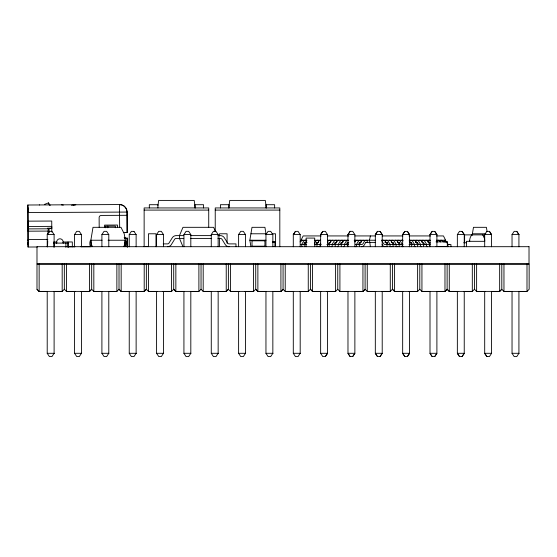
<?xml version="1.0" encoding="UTF-8"?>
<svg xmlns="http://www.w3.org/2000/svg" width="557" height="557" viewBox="0 0 557 557"><rect width="100%" height="100%" fill="white"/><g stroke="black" fill="none" stroke-linecap="round" stroke-linejoin="round"><path stroke-width="0.84" d="M125.381 232.541L127.219 232.534L127.107 212.064A7.54 7.54 0 0 0 119.532 204.558L27.85 205.004L27.871 210.121M119.428 204.628L119.658 227.402M47.846 234.406L48.215 229.547L49.079 228.481L51.773 228.467L51.766 226.372L28.066 226.483L27.989 211.479M157.958 205.429L158.675 200.409L194.198 200.409L195.27 207.942M228.683 207.942L229.763 200.409L265.285 200.409L266.364 207.942M92.58 246.159L90.854 246.159L90.854 240.234L93.012 227.319L120.994 227.319L124.225 233.78L125.304 240.234L125.304 246.159L123.577 246.159M124.225 246.695L125.304 240.234C126.801 240.701 126.585 246.361 125.339 246.695M250.928 246.695L249.849 240.234L252.001 227.319L264.923 227.319L266.135 234.588M472.127 235.395L473.478 227.319L486.393 227.319L487.069 231.357M370.384 235.931L369.493 240.234L370.384 246.695M47.721 240.944L47.554 246.932M300.989 241.675L300.989 240.234L303.14 235.931L321.243 235.931M303.468 244.864A5.382 3.808 -90 0 0 303.649 244.544L304.338 243.249A2.151 1.525 -90 0 1 305.556 242.392M315.645 244.864A5.382 3.808 -90 0 0 315.833 244.544L316.515 243.249A2.151 1.525 -90 0 1 317.734 242.392M327.822 244.864A5.382 3.808 -90 0 0 328.01 244.544L328.693 243.249A2.151 1.525 -90 0 1 329.911 242.392M300.091 241.926L300.223 241.703A4.31 3.043 90 0 1 302.277 240.248L302.479 240.234M320.721 243.221L320.588 243.444A3.231 2.284 -90 0 1 319.05 244.53L314.552 244.544M327.495 241.926L327.62 241.703A4.31 3.043 -90 0 1 329.674 240.248L329.883 240.234M332.926 240.234L332.724 240.248A4.31 3.043 90 0 0 330.67 241.703L329.723 243.444A3.231 2.284 -90 0 1 328.184 244.53L327.982 244.544M339.018 240.234L338.809 240.248A4.31 3.043 90 0 0 336.755 241.703L335.815 243.444A3.231 2.284 -90 0 1 334.277 244.53L334.068 244.544M345.103 240.234L344.901 240.248A4.31 3.043 90 0 0 342.847 241.703L341.901 243.444A3.231 2.284 -90 0 1 340.362 244.53L340.16 244.544M348.125 243.221L347.993 243.444A3.231 2.284 -90 0 1 346.454 244.53L346.245 244.544M354.9 241.926L355.025 241.703A4.31 3.043 90 0 1 357.079 240.248L357.288 240.234M47.213 246.716L47.213 234.567L49.371 231.336L51.954 231.336L54.106 234.567L54.106 246.716M74.561 246.716L74.561 234.567L76.713 231.336L79.296 231.336L81.447 234.567L81.447 246.716M101.903 246.716L101.903 234.567L104.055 231.336L106.638 231.336L108.789 234.567L108.789 246.716M129.245 234.629L131.396 231.336L133.979 231.399M156.587 246.716L156.587 234.567L158.738 231.336L161.321 231.336L163.473 234.567L163.473 246.716M183.928 246.716L183.928 234.567L186.08 231.336L188.663 231.336L190.814 234.567L190.814 246.716M211.27 246.716L211.27 234.567L213.422 231.336L216.005 231.336L218.156 234.567L218.156 246.716M238.612 246.716L238.612 234.567L240.763 231.336L243.346 231.336L245.498 234.567L245.498 246.716M265.954 246.716L265.954 234.567L268.105 231.336L270.688 231.336L272.846 234.567L272.846 246.716M293.295 246.779L293.295 234.567L295.447 231.336M293.295 234.629L295.447 231.399L298.03 231.336L300.188 234.629M320.637 246.716L320.637 234.567L322.788 231.336M320.637 234.629L322.788 231.399L325.372 231.336L327.53 234.629M347.979 246.716L347.979 234.567L350.13 231.336L352.72 231.336L354.872 234.629M347.979 234.629L350.13 231.399M375.321 246.716L375.321 234.567L377.479 231.336L380.062 231.399L382.213 234.629M375.321 234.629L377.479 231.399M402.662 246.716L402.662 234.567L404.821 231.336M402.662 234.629L404.821 231.399L407.404 231.399L409.555 234.629M325.372 356.529L327.53 353.298L320.637 353.298L322.788 356.591L325.372 356.529L327.53 353.361L327.53 291.402M430.004 246.716L430.004 234.567L432.162 231.336L434.745 231.399L436.897 234.629M430.004 234.629L432.162 231.399M352.72 356.529L354.872 353.298L347.979 353.298L350.13 356.529L352.72 356.529L354.872 353.361L354.872 291.402M457.353 234.629L459.504 231.336L462.087 231.399L464.239 234.629M380.062 356.529L382.213 353.298L375.321 353.298L377.479 356.529L380.062 356.591L382.213 353.361L382.213 291.402M484.694 246.716L484.694 234.567L486.846 231.336M407.404 356.529L409.555 353.298L402.662 353.298L404.821 356.529L407.404 356.529L409.555 353.361L409.555 291.402M512.036 234.629L514.188 231.336L516.771 231.399L518.922 234.629M434.745 356.529L436.897 353.298L430.004 353.298L432.162 356.529L434.745 356.591L436.897 353.361L436.897 291.402M462.087 356.529L464.239 353.298L457.353 353.298L459.504 356.529L462.087 356.591L464.239 353.361L464.239 291.402M64.334 264.06L64.334 289.25L62.182 291.464L53.646 291.464M66.485 264.06L66.485 291.402L89.524 291.402L91.675 289.25L91.675 264.06M119.017 264.06L119.017 289.25L121.168 291.402L144.207 291.402L146.359 289.25L146.359 264.06M201.042 264.06L201.042 289.25L198.891 291.464L190.355 291.464M203.194 264.06L203.194 291.402L226.233 291.402L228.384 289.25L228.384 264.06M255.726 264.06L255.726 289.25L257.877 291.402L280.916 291.402L283.067 289.25L283.067 264.06M337.751 264.06L337.751 289.25L335.599 291.464L327.07 291.464M339.909 264.06L339.909 291.402L362.941 291.402L365.1 289.25L365.1 264.06M419.783 264.06L419.783 289.25L417.625 291.464L409.096 291.464M421.934 264.06L421.934 291.402L444.973 291.402L447.125 289.25L447.125 264.06M472.315 264.06L472.315 291.402L449.276 291.402L447.125 289.25L444.973 291.464L436.437 291.464M474.467 264.06L474.467 289.25L472.315 291.464L463.779 291.464M476.618 264.06L476.618 291.402L499.657 291.402L501.808 289.25L501.808 264.06M44.393 204.419L48.501 202.88A6.461 6.461 0 0 0 50.046 205.22M71.498 205.234L75.815 204.767M305.528 240.234L305.32 240.248A4.31 3.043 -90 0 0 303.266 241.703L302.319 243.444A3.231 2.284 -90 0 1 300.78 244.53L300.578 244.544M314.454 240.248L320.54 240.248A4.31 3.043 90 0 0 318.493 241.703L317.546 243.444A3.231 2.284 -90 0 1 316.007 244.53L315.798 244.544M317.706 240.234L317.497 240.248A4.31 3.043 -90 0 0 315.443 241.703L314.503 243.444A3.231 2.284 -90 0 1 314.378 243.625M335.975 240.234L335.767 240.248A4.31 3.043 -90 0 0 333.713 241.703L332.766 243.444A3.231 2.284 -90 0 1 331.227 244.53L326.868 244.544M342.061 240.234L341.859 240.248A4.31 3.043 -90 0 0 339.805 241.703L338.858 243.444A3.231 2.284 -90 0 1 337.319 244.53L332.195 244.544L332.195 246.695M348.153 240.234L347.944 240.248A4.31 3.043 -90 0 0 345.89 241.703L344.95 243.444A3.231 2.284 -90 0 1 343.411 244.53L338.287 244.544L338.287 246.695M360.33 240.234L360.121 240.248A4.31 3.043 -90 0 0 358.067 241.703L357.128 243.444A3.231 2.284 -90 0 1 355.589 244.53L355.38 244.544M363.373 240.234L363.171 240.248A4.31 3.043 90 0 0 361.117 241.703L360.17 243.444A3.231 2.284 -90 0 1 358.631 244.53L358.429 244.544M366.422 240.234L366.214 240.248A4.31 3.043 -90 0 0 364.16 241.703L363.213 243.444A3.231 2.284 -90 0 1 361.674 244.53L356.557 244.544L356.557 246.695M303.621 244.544L303.83 244.53A3.231 2.284 -90 0 0 305.368 243.444L306.308 241.703A4.31 3.043 90 0 1 306.649 241.237M102.049 240.234L90.854 240.234C89.517 240.408 89.412 246.34 90.805 246.695M39.317 204.948L39.547 204.948M27.996 212.551L127.107 212.064L126.704 212.057M127.128 215.294L101.277 215.42A2.151 2.151 0 0 0 99.132 217.585L99.188 227.284M28.038 221.15L51.745 221.038L51.794 231.97M105.649 226.177L105.656 227.792L105.642 226.177L115.334 226.128L115.341 227.743M47.463 228.189L51.794 228.168M28.073 229.568L28.073 228.899L48.772 228.795M28.08 231.183L47.832 231.085M123.626 232.548L127.219 232.534M28.122 239.482L47.874 239.385M53.465 242.051L56.696 242.037A3.231 3.231 0 0 1 59.912 238.793A3.231 3.231 0 0 1 63.157 242.01L63.164 243.082M124.838 241.703L127.268 241.689L127.302 247.078M53.472 243.131L68.024 243.061L68.045 247.371M124.845 242.782L127.275 242.768M28.024 240.325L28.066 247.023L37.423 246.981M68.045 246.828L74.923 246.8M80.96 246.765L90.443 246.723M56.703 243.117L56.689 242.037L56.703 243.033M144.138 210.093L208.729 210.093M215.232 210.093L279.816 210.093M486.846 231.399L489.429 231.336L491.58 234.567L491.58 246.779M250.928 233.78L265.995 233.78M272.164 233.78L275.513 233.78L275.513 246.695M472.399 233.78L485.795 233.78M47.213 234.567L54.106 234.567M74.561 234.567L81.447 234.567M101.903 234.567L108.789 234.567M156.587 234.567L163.473 234.567M183.928 234.567L190.814 234.567M211.27 234.567L218.156 234.567M238.612 234.567L245.498 234.567M265.954 234.567L272.846 234.567M293.295 234.567L300.188 234.567L300.188 246.716M320.637 234.567L327.53 234.567L327.53 246.716M347.979 234.567L354.872 234.567L354.872 246.716M375.321 234.567L382.213 234.567L382.213 246.716M402.662 234.567L409.555 234.567L409.555 246.716M430.004 234.567L436.897 234.567L436.897 246.716M464.239 246.716L464.239 234.567L457.353 234.567L457.353 246.779M484.694 234.567L491.58 234.567M518.922 246.779L518.922 234.567L512.036 234.567L512.036 246.779M183.754 235.611L175.866 235.625A4.79 4.79 0 0 0 172.426 237.547L168.91 243.2A1.72 1.72 0 0 1 167.678 243.889L163.194 243.896M190.605 235.611L211.152 235.611M217.961 235.611L220.753 235.625A4.79 4.79 0 0 1 224.193 237.547L227.709 243.2A1.72 1.72 0 0 0 228.941 243.889L235.987 243.896L235.987 246.695M327.279 235.931L348.835 235.931M354.865 235.931L375.383 235.931M382.248 235.931L402.941 235.931M408.97 235.931L430.526 235.931M436.563 235.931L443.456 235.931L445.614 240.234L445.614 241.675M124.399 238.083L127.63 238.083L127.63 246.695M183.754 238.41L176.277 238.41A1.984 1.984 0 0 0 174.585 239.35L171.375 244.551A4.519 4.519 0 0 1 167.532 246.695M190.605 238.41L211.152 238.41M217.947 238.41L220.342 238.41A1.984 1.984 0 0 1 222.034 239.35L225.244 244.551A4.519 4.519 0 0 0 229.087 246.695M108.079 240.234L125.304 240.234M249.849 240.234L265.995 240.234M300.989 240.234L307.004 240.234M327.627 240.234L348.181 240.234M354.161 240.234L375.411 240.234M381.399 240.234L402.885 240.234M409.402 240.234L430.387 240.234M436.368 240.234L445.614 240.234M252.001 240.805L264.923 240.805M272.582 241.849L275.276 241.849L275.276 246.695M436.02 241.849L447.536 241.849L447.536 246.695M272.582 242.065L275.061 242.065L275.061 246.479L272.798 246.479M304.031 242.392L307.004 242.392M316.46 242.392L318.493 242.392M329.152 242.392L330.67 242.392M334.987 242.392L336.762 242.392M341.023 242.392L342.854 242.392M347.067 242.392L348.786 242.392M359.14 242.392L361.117 242.392L361.117 240.234M365.684 242.392L375.411 242.392M384.838 242.392L387.763 242.392M393.089 242.392L391.564 242.392L391.564 240.234M399.453 242.392L397.656 242.392L397.656 240.234M409.381 242.392L411.108 242.392M415.418 242.392L417.144 242.392M430.081 242.392L428.103 242.392L428.103 240.234M463.696 242.755L466.327 242.755M306.67 244.544L301.748 244.544L301.748 246.695M321.264 244.544L320.017 244.544L320.017 246.695M348.668 244.544L344.372 244.544L344.372 246.695M252.001 246.194L264.923 246.194M144.138 246.479L148.447 246.479M217.815 246.479L219.535 246.479M436.02 246.479L447.32 246.479L447.32 242.065L444.305 241.849M518.463 291.464L526.999 291.464L529.15 289.25L529.15 264.06L36.992 264.06L36.992 289.313L39.143 291.402L62.182 291.402L62.182 264.06M173.7 264.06L173.7 289.25L175.852 291.402L198.891 291.402L198.891 264.06M310.409 264.06L310.409 289.25L312.568 291.402L335.599 291.402L335.599 264.06M392.441 264.06L392.441 289.25L394.593 291.402L417.625 291.402L417.625 264.06M47.672 291.464L39.143 291.464L36.992 289.313M75.014 291.464L66.485 291.464L64.334 289.25M80.988 291.464L89.524 291.464L91.675 289.313L93.827 291.464L102.356 291.464M108.33 291.464L116.866 291.464L119.017 289.25L121.168 291.464L129.704 291.464M135.671 291.464L144.207 291.464L146.359 289.313L148.51 291.464L157.046 291.464M163.013 291.464L171.549 291.464L173.7 289.25L175.852 291.464L184.388 291.464M211.73 291.464L203.194 291.464L201.042 289.25M217.703 291.464L226.233 291.464L228.384 289.313L230.535 291.464L239.071 291.464M245.045 291.464L253.574 291.464L255.726 289.25L257.877 291.464L265.557 291.464M272.387 291.464L280.916 291.464L283.067 289.313L285.226 291.464L293.755 291.464M299.729 291.464L308.258 291.464L310.409 289.25L312.568 291.464L321.097 291.464M348.438 291.464L339.909 291.464L337.751 289.25M354.412 291.464L362.941 291.464L365.1 289.313L367.251 291.464L375.78 291.464M381.754 291.464L390.283 291.464L392.441 289.25L394.593 291.464L403.122 291.464M430.464 291.464L421.934 291.464L419.783 289.25M457.805 291.464L449.276 291.464L447.125 289.313M485.147 291.464L476.618 291.464L474.467 289.25M491.977 291.464L499.657 291.464L501.808 289.313L503.96 291.464L512.496 291.464M486.846 356.529L489.429 356.591L491.58 353.298L484.694 353.298L486.846 356.529L484.694 353.361L484.694 291.402M61.5 204.844L63.331 205.094M27.85 205.004L27.989 211.709M28.066 247.023L28.059 226.991M444.117 240.234L444.326 240.248A4.31 3.043 -90 0 1 446.38 241.703L446.505 241.926M441.074 240.234L441.276 240.248A4.31 3.043 -90 0 1 443.33 241.703L443.463 241.926M438.032 240.234L438.234 240.248A4.31 3.043 -90 0 1 440.288 241.703L440.42 241.926M428.897 240.234L429.099 240.248A4.31 3.043 -90 0 1 430.227 240.694M425.847 240.234L426.056 240.248A4.31 3.043 -90 0 1 428.11 241.703L429.05 243.444A3.231 2.284 -90 0 0 430.241 244.453M422.805 240.234L423.014 240.248A4.31 3.043 -90 0 1 425.061 241.703L426.008 243.444A3.231 2.284 -90 0 0 427.546 244.53L429.628 244.544L429.628 246.695M419.762 240.234L419.964 240.248A4.31 3.043 -90 0 1 422.018 241.703L422.965 243.444A3.231 2.284 -90 0 0 424.504 244.53L424.706 244.544A5.382 3.808 90 0 0 424.866 244.864M416.713 240.234L416.921 240.248A4.31 3.043 -90 0 1 418.975 241.703L419.922 243.444A3.231 2.284 -90 0 0 421.461 244.53L426.578 244.544L426.578 246.695M413.67 240.234L413.879 240.248A4.31 3.043 -90 0 1 415.933 241.703L416.873 243.444A3.231 2.284 -90 0 0 418.411 244.53L418.62 244.544A5.382 3.808 90 0 0 418.773 244.864M410.627 240.234L410.829 240.248A4.31 3.043 -90 0 1 412.883 241.703L413.83 243.444A3.231 2.284 -90 0 0 415.369 244.53L420.493 244.544L420.493 246.695M401.493 240.234L401.694 240.248A4.31 3.043 -90 0 1 403.031 240.854M398.45 240.234L398.652 240.248A4.31 3.043 -90 0 1 400.706 241.703L401.653 243.444A3.231 2.284 -90 0 0 403.017 244.502M395.4 240.234L395.609 240.248A4.31 3.043 -90 0 1 397.663 241.703L398.603 243.444A3.231 2.284 -90 0 0 400.142 244.53L400.351 244.544A5.382 3.808 90 0 0 400.504 244.864M392.358 240.234L392.567 240.248A4.31 3.043 -90 0 1 394.614 241.703L395.561 243.444A3.231 2.284 -90 0 0 397.099 244.53L402.224 244.544L402.224 246.695M389.315 240.234L389.517 240.248A4.31 3.043 -90 0 1 391.571 241.703L392.518 243.444A3.231 2.284 -90 0 0 394.057 244.53L394.259 244.544A5.382 3.808 90 0 0 394.419 244.864M386.266 240.234L386.474 240.248A4.31 3.043 -90 0 1 388.528 241.703L389.475 243.444A3.231 2.284 -90 0 0 391.014 244.53L396.131 244.544L396.131 246.695M383.223 240.234L383.432 240.248A4.31 3.043 -90 0 1 385.486 241.703L386.426 243.444A3.231 2.284 -90 0 0 387.964 244.53L388.173 244.544A5.382 3.808 90 0 0 388.326 244.864M449.067 244.544L448.858 244.53A3.231 2.284 -90 0 1 447.32 243.444L447.194 243.221M412.688 244.864A5.382 3.808 90 0 1 412.5 244.544L412.326 244.53A3.231 2.284 -90 0 1 410.788 243.444L409.841 241.703A4.31 3.043 -90 0 0 409.123 240.854M124.162 237.47L127.254 238.995L127.261 242.629M516.771 231.336L518.922 234.567M489.429 231.399L491.58 234.629M462.087 231.336L464.239 234.567M434.745 231.336L436.897 234.567M407.404 231.336L409.555 234.567M380.062 231.336L382.213 234.567M459.504 356.591L457.353 353.361L457.353 291.402M432.162 356.591L430.004 353.361L430.004 291.402M404.821 356.591L402.662 353.361L402.662 291.402M377.479 356.591L375.321 353.361L375.321 291.402M350.13 356.591L347.979 353.361L347.979 291.402M133.979 231.336L136.131 234.629M437.37 241.926L437.245 241.703A4.31 3.043 -90 0 0 436.319 240.694M424.678 244.544L423.995 243.249A2.151 1.525 90 0 0 422.777 242.392L422.011 242.392L422.011 240.234M418.592 244.544L417.903 243.249A2.151 1.525 90 0 0 416.685 242.392M412.5 244.544L411.818 243.249A2.151 1.525 90 0 0 410.6 242.392M400.323 244.544L399.634 243.249A2.151 1.525 90 0 0 398.415 242.392M394.231 244.544L393.548 243.249A2.151 1.525 90 0 0 392.33 242.392M388.145 244.544L387.456 243.249A2.151 1.525 90 0 0 386.238 242.392M215.239 231.085L213.651 227.319L182.968 227.319L179.472 235.611L179.472 238.41L182.968 246.695M90.854 240.234L91.933 246.695M68.017 243.061L68.01 241.982L68.031 247.043M127.288 246.995L127.275 244.384M27.982 210.128L27.864 207.698L27.927 222.327M27.941 223.844L27.961 228.892M28.038 242.594L28.135 244.335L28.128 242.601M27.927 222.097L27.941 225.585M27.961 227.695L27.975 230.34M127.1 232.527L127.01 212.057A7.54 7.54 0 0 0 119.428 204.551M127.128 238.995L127.156 242.622M125.13 242.782L125.151 246.229M117.506 227.555L117.485 225.042L104.556 225.105L104.577 227.618M107.8 226.163L107.807 227.778M72.34 246.807L72.313 241.961L63.157 242.01L63.157 242.943M65.872 243.068L65.893 247.378M54.022 243.131L54.043 247.44M49.079 228.481L49.1 232.673M28.045 223.844L28.073 228.899M27.975 230.25L28.024 240.554M47.54 244.419L47.54 246.64M526.999 264.06L526.999 291.402L503.96 291.402L503.96 264.06M518.922 291.402L518.922 353.361M512.036 291.402L512.036 353.361M499.657 264.06L499.657 291.402M491.58 291.402L491.58 353.361M484.318 238.027L484.318 234.873L464.615 234.873L464.615 242.755M469.662 240.61L469.662 241.313L469.69 240.158A9.594 9.594 0 0 1 471.821 234.852M466.432 246.695L466.432 241.313L484.736 241.313L484.715 240.158A9.594 9.594 0 0 0 482.585 234.852M450.94 246.695L450.94 244.544L447.898 244.544L447.898 246.695M449.276 264.06L449.276 291.402M444.973 264.06L444.973 291.402M440.281 240.234L440.281 241.675M423.536 244.544L423.536 246.695M417.451 244.544L417.451 246.695M415.926 240.234L415.926 242.392M414.401 246.695L414.401 244.544L409.277 244.53A3.231 2.284 -90 0 1 409.103 244.502M411.358 244.544L411.358 246.695M409.834 240.234L409.834 242.392M399.181 244.544L399.181 246.695M394.593 264.06L394.593 291.402M393.089 244.544L393.089 246.695M390.283 264.06L390.283 291.402L367.251 291.402L367.251 264.06M390.046 246.695L390.046 244.544L384.922 244.53A3.231 2.284 -90 0 1 383.383 243.444L382.436 241.703A4.31 3.043 -90 0 0 381.914 241.035M387.004 244.544L387.004 246.695M385.479 240.234L385.479 242.392M367.209 240.234L367.209 242.392M362.941 264.06L362.941 291.402M359.599 244.544L359.599 246.695M355.032 240.234L355.032 241.675M347.422 244.544L347.422 246.695M342.854 240.234L342.854 241.675M341.33 244.544L341.33 246.695M336.762 240.234L336.762 241.675M335.237 244.544L335.237 246.695M330.67 240.234L330.67 241.675M329.152 244.544L329.152 246.695M320.637 291.402L320.637 353.361M318.493 240.234L318.493 241.675M316.975 244.544L316.975 246.695M314.719 246.695L314.719 238.083L306.106 238.083L306.106 246.695M312.568 264.06L312.568 291.402M308.258 264.06L308.258 291.402L285.226 291.402L285.226 264.06M306.315 240.234L306.315 242.392M304.79 244.544L304.79 246.695M300.188 291.402L300.188 353.361M293.295 291.402L293.295 353.361M280.916 264.06L280.916 291.402M279.816 246.695L279.816 207.942L215.232 207.942L215.232 231.754M274.636 207.942L274.636 204.711L266.023 204.711L266.023 207.942M272.846 291.402L272.846 353.361M265.954 291.402L265.954 353.361M264.923 240.234L264.923 246.681M257.877 264.06L257.877 291.402M253.574 264.06L253.574 291.402L230.535 291.402L230.535 264.06M252.001 240.234L252.001 246.681M245.498 291.402L245.498 353.361M238.612 291.402L238.612 353.361M229.024 207.942L229.024 204.711L220.412 204.711L220.412 207.942M227.075 243.249L227.075 233.78L219.535 233.78L219.535 236.265M226.233 264.06L226.233 291.402M219.535 237.916L219.535 246.695M218.156 291.402L218.156 353.361M211.27 291.402L211.27 353.361M208.729 227.117L208.729 207.942L144.138 207.942L144.138 246.695M203.549 207.942L203.549 204.711L194.936 204.711L194.936 207.942M190.814 291.402L190.814 353.361M183.928 291.402L183.928 353.361M175.852 264.06L175.852 291.402M171.549 264.06L171.549 291.402L148.51 291.402L148.51 264.06M163.473 291.402L163.473 353.361M157.93 207.942L157.93 204.711L149.325 204.711L149.325 207.942M156.587 291.402L156.587 353.361M155.981 246.695L155.981 233.78L148.447 233.78L148.447 246.695M144.207 264.06L144.207 291.402M136.131 246.779L136.131 234.567L129.245 234.567L129.245 246.779M136.131 291.402L136.131 353.361M129.245 291.402L129.245 353.361M127.414 242.065L127.414 246.479M121.168 264.06L121.168 291.402M116.866 264.06L116.866 291.402L93.827 291.402L93.827 264.06M108.789 291.402L108.789 353.361M101.903 291.402L101.903 353.361M89.524 264.06L89.524 291.402M81.447 291.402L81.447 353.361M74.561 291.402L74.561 353.361M54.106 291.402L54.106 353.361M47.213 291.402L47.213 353.361M39.143 264.06L39.143 291.402M73.336 205.039A6.475 6.475 86.7 0 1 75.174 204.774M49.977 205.22A6.461 6.461 0 0 1 48.431 202.88M336.003 242.392A2.151 1.525 -90 0 0 334.785 243.249L334.096 244.544A5.382 3.808 -90 0 1 333.915 244.864M332.209 246.438A5.382 3.808 -90 0 1 331.053 246.695M300.383 241.46A4.31 3.043 -90 0 1 301.149 240.694M302.04 246.298A5.382 3.808 -90 0 1 300.606 246.695M320.574 246.124A5.382 3.808 -90 0 1 318.876 246.695M415.543 246.695A5.382 3.808 90 0 1 414.109 246.298M342.089 242.392A2.151 1.525 -90 0 0 340.87 243.249L340.188 244.544A5.382 3.808 -90 0 1 340 244.864M338.301 246.438A5.382 3.808 -90 0 1 337.145 246.695M348.181 242.392A2.151 1.525 -90 0 0 346.962 243.249L346.28 244.544A5.382 3.808 -90 0 1 346.092 244.864M344.393 246.438A5.382 3.808 -90 0 1 343.23 246.695M360.358 242.392A2.151 1.525 -90 0 0 359.14 243.249L358.457 244.544A5.382 3.808 90 0 1 358.269 244.864M356.849 246.298A5.382 3.808 90 0 1 355.415 246.695M366.45 242.392A2.151 1.525 -90 0 0 365.232 243.249L364.543 244.544A5.382 3.808 90 0 1 361.5 246.695M385.096 246.695A5.382 3.808 90 0 1 382.053 244.544M391.188 246.695A5.382 3.808 90 0 1 389.754 246.298M397.273 246.695A5.382 3.808 90 0 1 395.839 246.298M409.458 246.695A5.382 3.808 90 0 1 409.158 246.681M403.073 246.681A5.382 3.808 90 0 1 401.931 246.298M421.635 246.695A5.382 3.808 90 0 1 420.201 246.298M427.72 246.695A5.382 3.808 90 0 1 426.286 246.298M428.862 242.392A2.151 1.525 90 0 1 430.081 243.249M54.106 353.298L51.954 356.591L49.371 356.529L47.213 353.298L54.106 353.298M81.447 353.298L79.296 356.591L76.713 356.529L74.561 353.298L81.447 353.298M108.789 353.298L106.638 356.591L104.055 356.529L101.903 353.298L108.789 353.298M136.131 353.298L133.979 356.591L131.396 356.591L129.245 353.298L136.131 353.298M163.473 353.298L161.321 356.591L158.738 356.529L156.587 353.298L163.473 353.298M190.814 353.298L188.663 356.591L186.08 356.591L183.928 353.298L190.814 353.298M218.156 353.298L216.005 356.591L213.422 356.591L211.27 353.298L218.156 353.298M245.498 353.298L243.346 356.591L240.763 356.591L238.612 353.298L245.498 353.298M272.846 353.298L270.688 356.591L268.105 356.591L265.954 353.298L272.846 353.298M300.188 353.298L298.03 356.591L295.447 356.591L293.295 353.298L300.188 353.298M518.922 353.298L516.771 356.591L514.188 356.591L512.036 353.298L518.922 353.298M529.018 246.695L36.992 246.695L36.992 263.921L529.018 263.921L529.018 246.695"/></g></svg>
